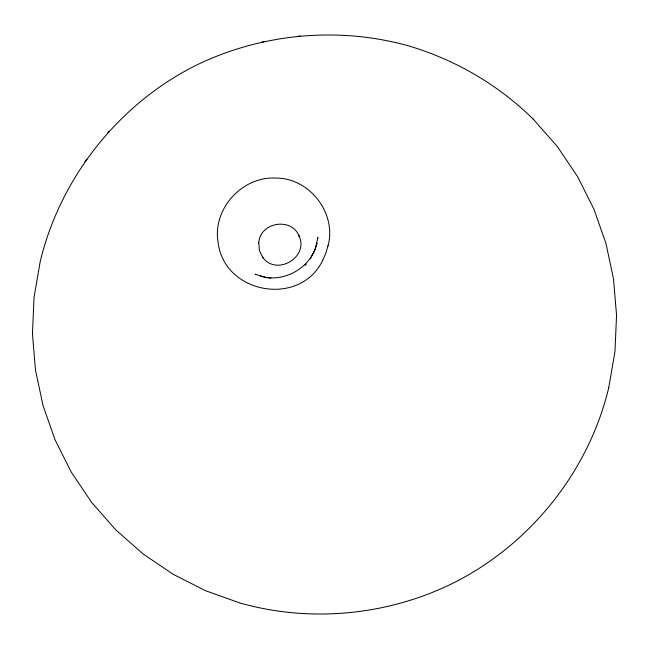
<?xml version="1.0" encoding="UTF-8"?>
<svg xmlns="http://www.w3.org/2000/svg" width="649" height="649" viewBox="0 0 649 649"><rect width="100%" height="100%" fill="white"/><g stroke="black" fill="none" stroke-linecap="round" stroke-linejoin="round"><path stroke-width="0.97" d="M322.594 260.509L325.709 253.621L328.013 245.744M310.222 258.975L315.081 249.557L317.929 237.493L317.84 237.988M327.94 246.19C337.066 213.48 309.751 177.948 275.874 178.069C242.247 176.147 212.32 208.929 218.088 242.288C223.994 293.956 300.211 307.512 322.772 260.208M608.738 387.688L614.96 351.604L616.55 315.268L613.508 278.859L605.939 243.375L593.932 209.181L577.569 176.593L557.321 146.544L533.235 119.156M316.907 243.456L316.98 243.01C311.715 267.412 284.197 283.475 260.354 276.076M608.786 387.526C588.838 471.142 530.768 543.894 454.122 582.624C388.345 615.439 310.814 623.04 240.041 603.01L205.538 590.704L173.072 574.251L142.999 553.865L115.619 529.714L91.696 502.472L71.333 472.229L55.076 439.852L43.069 405.649L35.46 369.954L32.45 333.756L34.04 297.42L40.254 261.328C60.381 178.004 117.972 104.992 194.4 66.133C260.363 33.48 338.097 26.049 408.984 45.99L409.146 46.047C455.801 59.943 498.692 85.165 533.405 119.302M84.881 161.731L86.909 159.305M107.685 132.98L109.186 131.212M305.038 265.311L306.296 264.078M297.356 36.401L300.252 35.955M261.928 42.015L263.997 41.698M270.909 278.064L266.934 277.675M266.049 277.472L255.081 274.194L255.536 274.381M258.781 242.872L259.43 250.692L262.942 257.677L262.521 257.093C276.174 276.644 309.322 257.304 298.986 235.798L299.27 236.463C291.969 216.766 259.884 222.088 258.781 242.872"/></g></svg>
